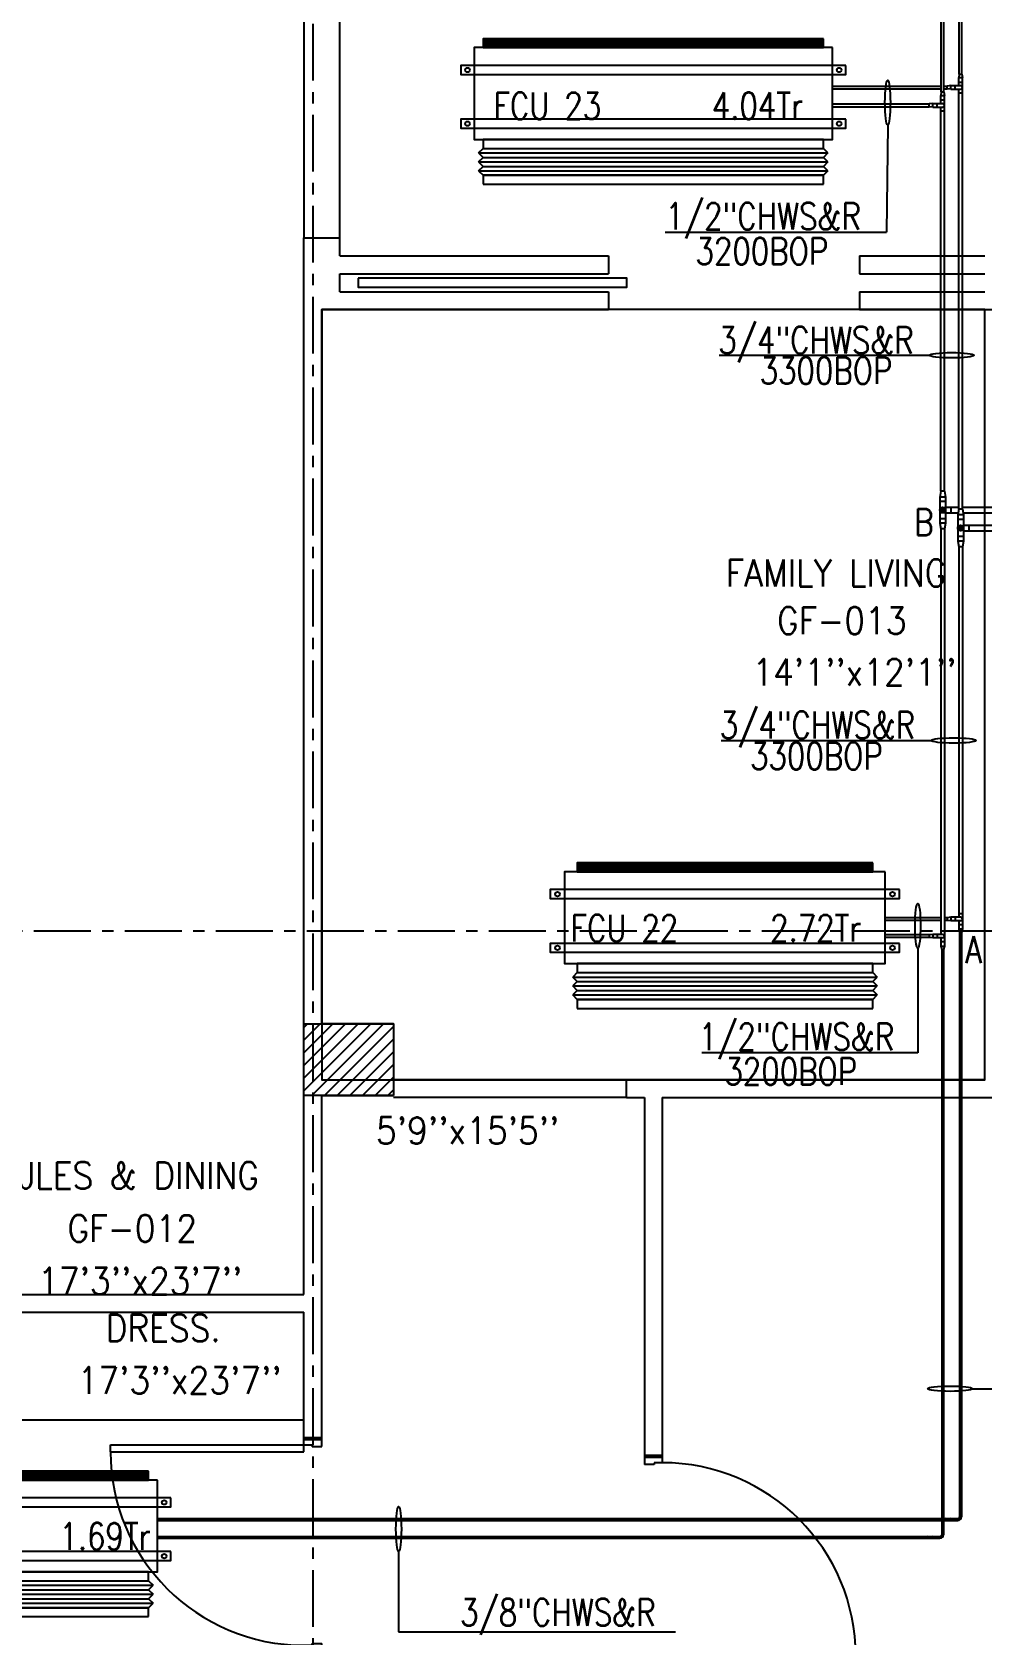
# Model space of a CAD drawing. Header units: millimetres. Extents: x -1288794 to 2153086, y -2701644 to -1335282.
# Drawn here: x 1614980 to 1620282, y -1504621 to -1495669 of the extents above; entities that cross this region are included whole.
import ezdxf

# ---------------------------------------------------------------- set-up
doc = ezdxf.new("R2010")
doc.units = ezdxf.units.MM
doc.header["$LTSCALE"] = 100
doc.linetypes.add('CENTER', pattern=[50.8, 31.75, -6.35, 6.35, -6.35])
doc.linetypes.add('DASHED2', pattern=[9.525, 6.35, -3.175])
for name, color, linetype in [('A-ANNO-TEXT', 8, 'Continuous'), ('A-DOOR', 4, 'Continuous'), ('A-FLOR-OVHD', 4, 'DASHED2'), ('A-FLOR-SPCL', 8, 'Continuous'), ('A-GRID', 253, 'CENTER'), ('A-WALL-FULL', 8, 'Continuous'), ('AC-CHILLED WATER TEXT', 41, 'Continuous'), ('AC-CHR', 60, 'Continuous'), ('AC-CHS', 30, 'Continuous'), ('AC-SAD TEXT', 3, 'Continuous'), ('FCU-AC', 160, 'Continuous'), ('S-COL- HACT.', 9, 'Continuous'), ('S-COL.', 8, 'Continuous')]:
    doc.layers.add(name, color=color, linetype=linetype)
doc.styles.add('ROMANS', font='romans.shx', dxfattribs={"width": 0.8})
doc.styles.add('SIMPLEX', font='simplex.shx', dxfattribs={"width": 0.8})

# ---------------------------------------------------------------- blocks, each defined once
blk = doc.blocks.new('D-120-R1')
for p, q in [((-80, 1180), (-40, 1180)), ((-80, 1180), (-80, 100)), ((-40, 1180), (-40, 55)), ((-1200, 100), (-1160, 100)), ((-1200, 100), (-1200, 0)), ((-1160, 100), (-1160, 55)), ((-80, 100), (0, 100)), ((0, 100), (0, 0)), ((-1160, 55), (-1150, 55)), ((-1150, 55), (-1150, 0)), ((-50, 55), (-40, 55)), ((-50, 55), (-50, 0)), ((-50, 0), (0, 0)), ((-1200, 0), (-1150, 0))]:
    blk.add_line(p, q)
at = {"linetype": 'Continuous'}
blk.add_arc((-80, 100), 1080, 90, 180, dxfattribs=at)
blk = doc.blocks.new('fcu 3.5 tr')
at = {"layer": 'FCU-AC'}
h = blk.add_hatch(dxfattribs=at)
h.set_pattern_fill('NET', color=3)
h.paths.add_polyline_path([(100969.6, -1580238.1), (99069.6, -1580238.1), (99069.6, -1580288.1), (100969.6, -1580288.1)])
at = {"layer": 'FCU-AC', "color": 1}
for p, q in [((100969.6, -1579475.1), (99069.6, -1579475.1)), ((99069.6, -1579475.1), (99069.6, -1579525.1)), ((100969.6, -1579525.1), (100969.6, -1579475.1)), ((99069.6, -1579525.1), (100969.6, -1579525.1)), ((100969.6, -1579675.1), (99069.6, -1579675.1)), ((99069.6, -1579675.1), (99069.6, -1579725.1)), ((100969.6, -1579725.1), (100969.6, -1579675.1)), ((99069.6, -1579725.1), (100969.6, -1579725.1))]:
    blk.add_line(p, q, dxfattribs=at)
at = {"layer": 'FCU-AC'}
for p, q in [((99044.6, -1579550.1), (99069.6, -1579525.1)), ((100994.6, -1579550.1), (99044.6, -1579550.1)), ((99044.6, -1579550.1), (99069.6, -1579575.1)), ((99044.6, -1579600.1), (99069.6, -1579575.1)), ((100969.6, -1579525.1), (99069.6, -1579525.1)), ((100969.6, -1579575.1), (99069.6, -1579575.1)), ((100969.6, -1579575.1), (99069.6, -1579575.1)), ((100994.6, -1579550.1), (100969.6, -1579525.1)), ((100994.6, -1579550.1), (100969.6, -1579575.1)), ((100994.6, -1579600.1), (100969.6, -1579575.1)), ((100994.6, -1579600.1), (99044.6, -1579600.1)), ((99044.6, -1579600.1), (99069.6, -1579625.1)), ((99044.6, -1579650.1), (99069.6, -1579625.1)), ((100994.6, -1579650.1), (99044.6, -1579650.1)), ((99044.6, -1579650.1), (99069.6, -1579675.1)), ((100969.6, -1579625.1), (99069.6, -1579625.1)), ((100969.6, -1579625.1), (99069.6, -1579625.1)), ((100994.6, -1579600.1), (100969.6, -1579625.1)), ((100994.6, -1579650.1), (100969.6, -1579625.1)), ((100994.6, -1579650.1), (100969.6, -1579675.1))]:
    blk.add_line(p, q, dxfattribs=at)
blk.add_lwpolyline([(99019.6, -1580238.1), (101019.6, -1580238.1), (101019.6, -1579725.1), (99019.6, -1579725.1)], close=True, dxfattribs=at)
at = {"layer": 'FCU-AC', "color": 6}
for points in [[(98944.6, -1579838.1), (101094.6, -1579838.1), (101094.6, -1579788.1), (98944.6, -1579788.1)], [(98944.6, -1580138.1), (101094.6, -1580138.1), (101094.6, -1580088.1), (98944.6, -1580088.1)]]:
    blk.add_lwpolyline(points, close=True, dxfattribs=at)
at = {"layer": 'FCU-AC', "color": 3}
blk.add_lwpolyline([(99069.6, -1580288.1), (100969.6, -1580288.1), (100969.6, -1580238.1), (99069.6, -1580238.1)], close=True, dxfattribs=at)
at = {"layer": 'FCU-AC', "color": 6}
for centre in [(98982.1, -1579813.1), (101057.1, -1579813.1), (98982.1, -1580113.1), (101057.1, -1580113.1)]:
    blk.add_circle(centre, 12.5, dxfattribs=at)
blk = doc.blocks.new('fcu 2 tr')
h = blk.add_hatch()
h.set_pattern_fill('NET', color=3)
h.paths.add_polyline_path([(80953.5, -1588493), (79653.5, -1588493), (79653.5, -1588543), (80953.5, -1588543)])
at = {"layer": 'FCU-AC', "color": 1}
for p, q in [((80953.5, -1587730), (79653.5, -1587730)), ((79653.5, -1587730), (79653.5, -1587780)), ((80953.5, -1587780), (80953.5, -1587730)), ((79653.5, -1587780), (80953.5, -1587780)), ((80953.5, -1587930), (79653.5, -1587930)), ((79653.5, -1587930), (79653.5, -1587980)), ((79653.5, -1587980), (80953.5, -1587980)), ((80953.5, -1587980), (80953.5, -1587930))]:
    blk.add_line(p, q, dxfattribs=at)
at = {"layer": 'FCU-AC'}
for p, q in [((79653.5, -1587780), (79628.5, -1587805)), ((80978.5, -1587805), (79628.5, -1587805)), ((79653.5, -1587830), (79628.5, -1587805)), ((80953.5, -1587780), (79653.5, -1587780)), ((80953.5, -1587780), (80978.5, -1587805)), ((80953.5, -1587830), (80978.5, -1587805)), ((79653.5, -1587830), (79628.5, -1587855)), ((80978.5, -1587855), (79628.5, -1587855)), ((79653.5, -1587880), (79628.5, -1587855)), ((79653.5, -1587880), (79628.5, -1587905)), ((80978.5, -1587905), (79628.5, -1587905)), ((79653.5, -1587930), (79628.5, -1587905)), ((80953.5, -1587830), (79653.5, -1587830)), ((80953.5, -1587830), (79653.5, -1587830)), ((80953.5, -1587880), (79653.5, -1587880)), ((80953.5, -1587880), (79653.5, -1587880)), ((80953.5, -1587830), (80978.5, -1587855)), ((80953.5, -1587880), (80978.5, -1587855)), ((80953.5, -1587880), (80978.5, -1587905)), ((80953.5, -1587930), (80978.5, -1587905))]:
    blk.add_line(p, q, dxfattribs=at)
blk.add_lwpolyline([(79603.5, -1588493), (81003.5, -1588493), (81003.5, -1587980), (79603.5, -1587980)], close=True, dxfattribs=at)
at = {"layer": 'FCU-AC', "color": 6}
for points in [[(79528.5, -1588093), (81078.5, -1588093), (81078.5, -1588043), (79528.5, -1588043)], [(79528.5, -1588393), (81078.5, -1588393), (81078.5, -1588343), (79528.5, -1588343)]]:
    blk.add_lwpolyline(points, close=True, dxfattribs=at)
at = {"layer": 'FCU-AC', "color": 3}
blk.add_lwpolyline([(79653.5, -1588543), (80953.5, -1588543), (80953.5, -1588493), (79653.5, -1588493)], close=True, dxfattribs=at)
at = {"layer": 'FCU-AC', "color": 6}
for centre in [(79566, -1588068), (81041, -1588068), (79566, -1588368), (81041, -1588368)]:
    blk.add_circle(centre, 12.5, dxfattribs=at)
blk = doc.blocks.new('fcu 3 tr')
h = blk.add_hatch()
h.set_pattern_fill('NET', color=3)
h.paths.add_polyline_path([(86303.6, -1585366.8), (84653.6, -1585366.8), (84653.6, -1585416.8), (86303.6, -1585416.8)])
at = {"layer": 'FCU-AC', "color": 1}
for p, q in [((86303.6, -1584603.8), (84653.6, -1584603.8)), ((84653.6, -1584603.8), (84653.6, -1584653.8)), ((86303.6, -1584653.8), (86303.6, -1584603.8)), ((84653.6, -1584653.8), (86303.6, -1584653.8)), ((86303.6, -1584803.8), (84653.6, -1584803.8)), ((84653.6, -1584803.8), (84653.6, -1584853.8)), ((84653.6, -1584853.8), (86303.6, -1584853.8)), ((86303.6, -1584853.8), (86303.6, -1584803.8))]:
    blk.add_line(p, q, dxfattribs=at)
at = {"layer": 'FCU-AC'}
for p, q in [((84653.6, -1584653.8), (84628.6, -1584678.8)), ((86328.6, -1584678.8), (84628.6, -1584678.8)), ((84653.6, -1584703.8), (84628.6, -1584678.8)), ((86303.6, -1584653.8), (84653.6, -1584653.8)), ((86303.6, -1584653.8), (86328.6, -1584678.8)), ((86303.6, -1584703.8), (86328.6, -1584678.8)), ((84653.6, -1584703.8), (84628.6, -1584728.8)), ((86328.6, -1584728.8), (84628.6, -1584728.8)), ((84653.6, -1584753.8), (84628.6, -1584728.8)), ((84653.6, -1584753.8), (84628.6, -1584778.8)), ((86328.6, -1584778.8), (84628.6, -1584778.8)), ((84653.6, -1584803.8), (84628.6, -1584778.8)), ((86303.6, -1584703.8), (84653.6, -1584703.8)), ((86303.6, -1584703.8), (84653.6, -1584703.8)), ((86303.6, -1584753.8), (84653.6, -1584753.8)), ((86303.6, -1584753.8), (84653.6, -1584753.8)), ((86303.6, -1584703.8), (86328.6, -1584728.8)), ((86303.6, -1584753.8), (86328.6, -1584728.8)), ((86303.6, -1584753.8), (86328.6, -1584778.8)), ((86303.6, -1584803.8), (86328.6, -1584778.8))]:
    blk.add_line(p, q, dxfattribs=at)
blk.add_lwpolyline([(84583.6, -1585366.8), (86373.6, -1585366.8), (86373.6, -1584853.8), (84583.6, -1584853.8)], close=True, dxfattribs=at)
at = {"layer": 'FCU-AC', "color": 6}
for points in [[(84503.6, -1584966.8), (86453.6, -1584966.8), (86453.6, -1584916.8), (84503.6, -1584916.8)], [(84503.6, -1585266.8), (86453.6, -1585266.8), (86453.6, -1585216.8), (84503.6, -1585216.8)]]:
    blk.add_lwpolyline(points, close=True, dxfattribs=at)
at = {"layer": 'FCU-AC', "color": 3}
blk.add_lwpolyline([(84653.6, -1585416.8), (86303.6, -1585416.8), (86303.6, -1585366.8), (84653.6, -1585366.8)], close=True, dxfattribs=at)
at = {"layer": 'FCU-AC', "color": 6}
for centre in [(84543.6, -1584941.8), (86413.6, -1584941.8), (84543.6, -1585241.8), (86413.6, -1585241.8)]:
    blk.add_circle(centre, 12.5, dxfattribs=at)

msp = doc.modelspace()

# ---------------------------------------------------------------- hatches: boundary and pattern name
at = {"layer": 'AC-CHR'}
h = msp.add_hatch(dxfattribs=at)
h.set_pattern_fill('ANSI31', color=256)
h.set_pattern_definition([(45, (-100, 100), (-2.2450640303, 2.2450640303), [])])
h.paths.add_polyline_path([(1620079.2, -1498338.6, 1), (1620047.2, -1498338.6, 1)])
at = {"layer": 'AC-CHS'}
h = msp.add_hatch(dxfattribs=at)
h.set_pattern_fill('ANSI31', color=256)
h.paths.add_polyline_path([(1620179.2, -1498438.6, 1), (1620147.2, -1498438.6, 1)])
at = {"layer": 'S-COL- HACT.', "linetype": 'Continuous', "ltscale": 3}
h = msp.add_hatch(dxfattribs=at)
h.set_pattern_fill('ANSI31', color=256, scale=400, style=0)
h.set_pattern_definition([(45, (1853593.363, -1509993.415), (-35.355339, 35.355339), [])])
h.paths.add_polyline_path([(1616998.2, -1501208.6), (1616498.2, -1501208.6), (1616498.2, -1501608.6), (1616998.2, -1501608.6)])

# ---------------------------------------------------------------- linework, layer by layer
at = {"layer": 'A-DOOR', "ltscale": 3}
msp.add_lwpolyline([(1616801.1, -1497043.6), (1616801.1, -1497093.6), (1618301.1, -1497093.6), (1618301.1, -1497043.6), (1616801.1, -1497043.6)], dxfattribs=at)
at = {"layer": 'A-FLOR-OVHD', "linetype": 'Continuous', "ltscale": 3}
for p, q in [((1616498.2, -1495568.6), (1616498.2, -1496818.6)), ((1616698.2, -1496818.6), (1616698.2, -1495568.6)), ((1616998.2, -1501518.6), (1618298.2, -1501518.6)), ((1618298.2, -1501618.6), (1616998.2, -1501618.6))]:
    msp.add_line(p, q, dxfattribs=at)
at = {"layer": 'A-FLOR-SPCL', "ltscale": 3}
msp.add_line((1613998.2, -1503418.6), (1616498.2, -1503418.6), dxfattribs=at)
msp.add_lwpolyline([(1620298.2, -1497218.6), (1616598.2, -1497218.6), (1616598.2, -1501521.3), (1620298.2, -1501521.3)], close=True, dxfattribs=at)
at = {"layer": 'A-GRID', "ltscale": 0.1}
for p, q in [((1616548.2, -1465142.6), (1616548.2, -1513277)), ((1599242.4, -1500687.6), (1624986.7, -1500687.6))]:
    msp.add_line(p, q, dxfattribs=at)
at = {"layer": 'A-WALL-FULL', "ltscale": 3}
for p, q in [((1616498.2, -1502718.6), (1616498.2, -1496818.6)), ((1616498.2, -1496818.6), (1616698.2, -1496818.6)), ((1616698.2, -1496918.6), (1616698.2, -1496818.6)), ((1616698.2, -1496918.6), (1618198.2, -1496918.6)), ((1618198.2, -1496918.6), (1618198.2, -1497018.6)), ((1619598.2, -1496918.6), (1619598.2, -1497018.6)), ((1619598.2, -1496918.6), (1620298.2, -1496918.6)), ((1616698.2, -1497018.6), (1618198.2, -1497018.6)), ((1616698.2, -1497118.6), (1616698.2, -1497018.6)), ((1619598.2, -1497018.6), (1620298.2, -1497018.6)), ((1616698.2, -1497118.6), (1618198.2, -1497118.6)), ((1618198.2, -1497118.6), (1618198.2, -1497218.6)), ((1619598.2, -1497118.6), (1619598.2, -1497218.6)), ((1619598.2, -1497118.6), (1620298.2, -1497118.6)), ((1616598.2, -1501208.6), (1616598.2, -1497218.6)), ((1616598.2, -1497218.6), (1618198.2, -1497218.6)), ((1619598.2, -1497218.6), (1620398.2, -1497218.6)), ((1618298.2, -1501518.6), (1620298.2, -1501518.6)), ((1618298.2, -1501618.6), (1618298.2, -1501518.6)), ((1616598.2, -1503518.6), (1616598.2, -1501608.6)), ((1618298.2, -1501618.6), (1618248.2, -1501618.6)), ((1618398.2, -1501618.6), (1618398.2, -1503618.6)), ((1618498.2, -1501618.6), (1623898.2, -1501618.6)), ((1618498.2, -1501618.6), (1618498.2, -1503618.6)), ((1611198.2, -1502718.6), (1616498.2, -1502718.6)), ((1613998.2, -1502818.6), (1616498.2, -1502818.6)), ((1616498.2, -1503518.6), (1616498.2, -1502818.6)), ((1616498.2, -1503528.6), (1616598.2, -1503528.6)), ((1618398.2, -1503628.6), (1618498.2, -1503628.6))]:
    msp.add_line(p, q, dxfattribs=at)
at = {"layer": 'A-WALL-FULL', "linetype": 'Continuous', "ltscale": 3}
for p, q in [((1616998.2, -1501208.6), (1616598.2, -1501208.6)), ((1616598.2, -1501608.6), (1616998.2, -1501608.6)), ((1618298.2, -1501618.6), (1618398.2, -1501618.6))]:
    msp.add_line(p, q, dxfattribs=at)
at = {"layer": 'AC-CHILLED WATER TEXT'}
for p, q in [((1619756.4, -1496187.9), (1619750.5, -1496787.1)), ((1618514.8, -1496787.1), (1619750.5, -1496787.1)), ((1618816.4, -1497473.7), (1619988.7, -1497473.7)), ((1618827.1, -1499625.2), (1619999.4, -1499625.2)), ((1619923.9, -1500784.8), (1619923.9, -1501369.4)), ((1619923.9, -1501369.4), (1618719.5, -1501369.4)), ((1620229.3, -1503245.3), (1621401.6, -1503245.3)), ((1617026.6, -1504154.2), (1617026.6, -1504603.8)), ((1617026.6, -1504603.8), (1618572.2, -1504603.8))]:
    msp.add_line(p, q, dxfattribs=at)
for centre, major_axis in [((1619756.4, -1496062.9), (0, -125)), ((1620113.7, -1497473.7), (-125, 0)), ((1620124.4, -1499625.2), (-125, 0)), ((1619924.5, -1500659.9), (0, -125)), ((1620104.3, -1503245.4), (-125, 0)), ((1617026.6, -1504029.2), (0, -125))]:
    msp.add_ellipse(centre, major_axis=major_axis, ratio=0.12, dxfattribs=at)
at = {"layer": 'AC-CHR'}
for p, q in [((1620055.7, -1496002.9), (1620055.7, -1495114.9)), ((1620070.7, -1496002.9), (1620070.7, -1495114.9)), ((1620008.2, -1496067.9), (1619988.2, -1496070.4)), ((1620008.2, -1496067.9), (1620063.2, -1496067.9)), ((1620008.2, -1496087.9), (1620008.2, -1496067.9)), ((1620033.2, -1496087.9), (1620033.2, -1496067.9)), ((1620055.7, -1496002.9), (1620053.2, -1496022.9)), ((1620053.2, -1496067.9), (1620053.2, -1496022.9)), ((1620053.2, -1496022.9), (1620073.2, -1496022.9)), ((1620053.2, -1496047.9), (1620073.2, -1496047.9)), ((1620055.7, -1496002.9), (1620070.7, -1496002.9)), ((1620070.7, -1496002.9), (1620073.2, -1496022.9)), ((1620073.2, -1498233.6), (1620073.2, -1496022.9)), ((1619448.2, -1496070.4), (1619988.2, -1496070.4)), ((1619448.2, -1496085.4), (1619988.2, -1496085.4)), ((1619988.2, -1496085.4), (1619988.2, -1496070.4)), ((1620008.2, -1496087.9), (1619988.2, -1496085.4)), ((1620008.2, -1496087.9), (1620063.2, -1496087.9)), ((1620053.2, -1498233.6), (1620053.2, -1496087.9)), ((1620053.2, -1496107.9), (1620073.2, -1496107.9)), ((1620053.2, -1498233.6), (1620047.2, -1498265.6)), ((1620047.2, -1498265.6), (1620047.2, -1498411.6)), ((1620079.2, -1498265.6), (1620047.2, -1498265.6)), ((1620079.2, -1498290.6), (1620047.2, -1498290.6)), ((1620073.2, -1498233.6), (1620053.2, -1498233.6)), ((1620073.2, -1498233.6), (1620079.2, -1498265.6)), ((1620079.2, -1498265.6), (1620079.2, -1498411.6)), ((1620079.2, -1498386.6), (1620047.2, -1498386.6)), ((1620079.2, -1498322.6), (1620153.2, -1498322.6)), ((1620079.2, -1498354.6), (1620149.2, -1498354.6)), ((1620111.2, -1498354.6), (1620111.2, -1498322.6)), ((1620173.2, -1498322.6), (1622523.2, -1498322.6)), ((1620177.1, -1498354.6), (1622523.2, -1498354.6)), ((1620079.2, -1498411.6), (1620047.2, -1498411.6)), ((1620047.2, -1498411.6), (1620053.2, -1498443.6)), ((1620053.2, -1498443.6), (1620053.2, -1500708)), ((1620073.2, -1498443.6), (1620053.2, -1498443.6)), ((1620079.2, -1498411.6), (1620073.2, -1498443.6)), ((1620073.2, -1498443.6), (1620073.2, -1500773)), ((1619988.2, -1500710.5), (1619743.2, -1500710.5)), ((1620008.2, -1500708), (1619988.2, -1500710.5)), ((1619988.2, -1500710.5), (1619988.2, -1500725.5)), ((1620063.3, -1500708), (1620008.2, -1500708)), ((1620008.2, -1500708), (1620008.2, -1500728)), ((1620033.2, -1500708), (1620033.2, -1500728)), ((1620053.2, -1500688), (1620073.2, -1500688)), ((1619988.2, -1500725.5), (1619743.2, -1500725.5)), ((1620008.2, -1500728), (1619988.2, -1500725.5)), ((1620063.2, -1500728), (1620008.2, -1500728)), ((1620053.2, -1500728), (1620053.2, -1500773)), ((1620053.2, -1500748), (1620073.2, -1500748)), ((1620053.2, -1500773), (1620073.2, -1500773)), ((1620053.2, -1500773), (1620058.2, -1500793)), ((1620058.2, -1500793), (1620058.2, -1503970.8)), ((1620058.2, -1500793), (1620068.2, -1500793)), ((1620073.2, -1500773), (1620068.2, -1500793)), ((1620068.2, -1500793), (1620068.2, -1503970.8)), ((1620058.2, -1503980.8), (1620058.2, -1504060.8)), ((1620068.2, -1503980.8), (1620068.2, -1504060.8)), ((1615680.5, -1504070.8), (1620048.2, -1504070.8)), ((1615680.5, -1504080.8), (1620048.2, -1504080.8)), ((1619974.8, -1504070.8, 0), (1619974.8, -1504080.8)), ((1620008.2, -1504080.8), (1620008.2, -1504070.8)), ((1620048.2, -1504080.8), (1620048.2, -1504070.8)), ((1620068.2, -1504060.8), (1620058.2, -1504060.8))]:
    msp.add_line(p, q, dxfattribs=at)
for centre, radius in [((1620063.2, -1498338.6), 16), ((1619991.5, -1504075.8), 5)]:
    msp.add_circle(centre, radius, dxfattribs=at)
for centre, radius, start, end in [((1620063.2, -1496077.9), 10, 270, 90), ((1620063.2, -1500718), 10, 270, 90), ((1619974.8, -1504075.8), 5, 270, 90), ((1619986.5, -1504075.8), 5, 300, 60), ((1619996.5, -1504075.8), 5, 120, 240), ((1620008.2, -1504075.8), 5, 90, 270), ((1620048.2, -1504060.8), 10, 270, 0), ((1620048.2, -1504060.8), 20, 270, 0)]:
    msp.add_arc(centre, radius, start, end, dxfattribs=at)
at = {"layer": 'AC-CHS'}
for p, q in [((1620155.7, -1495902.9), (1620155.7, -1495014.9)), ((1620170.7, -1495902.9), (1620170.7, -1495014.9)), ((1619448.2, -1495970.4), (1620055.7, -1495970.4)), ((1620070.7, -1495970.4), (1620088.2, -1495970.4)), ((1620108.2, -1495967.9), (1620088.2, -1495970.4)), ((1620088.2, -1495985.4), (1620088.2, -1495970.4)), ((1620108.2, -1495967.9), (1620163.2, -1495967.9)), ((1620108.2, -1495987.9), (1620108.2, -1495967.9)), ((1620133.2, -1495987.9), (1620133.2, -1495967.9)), ((1620155.7, -1495902.9), (1620153.2, -1495922.9)), ((1620153.2, -1495967.9), (1620153.2, -1495922.9)), ((1620153.2, -1495922.9), (1620173.2, -1495922.9)), ((1620153.2, -1495947.9), (1620173.2, -1495947.9)), ((1620155.7, -1495902.9), (1620170.7, -1495902.9)), ((1620170.7, -1495902.9), (1620173.2, -1495922.9)), ((1620173.2, -1498333.6), (1620173.2, -1495922.9)), ((1619448.2, -1495985.4), (1620055.7, -1495985.4)), ((1620070.7, -1495985.4), (1620088.2, -1495985.4)), ((1620108.2, -1495987.9), (1620088.2, -1495985.4)), ((1620108.2, -1495987.9), (1620163.2, -1495987.9)), ((1620153.2, -1498333.6), (1620153.2, -1495987.9)), ((1620153.2, -1496007.9), (1620173.2, -1496007.9)), ((1620153.2, -1498333.6), (1620147.2, -1498365.6)), ((1620147.2, -1498365.6), (1620147.2, -1498511.6)), ((1620179.2, -1498365.6), (1620147.2, -1498365.6)), ((1620179.2, -1498390.6), (1620147.2, -1498390.6)), ((1620173.2, -1498333.6), (1620153.2, -1498333.6)), ((1620173.2, -1498333.6), (1620179.2, -1498365.6)), ((1620179.2, -1498365.6), (1620179.2, -1498511.6)), ((1620179.2, -1498486.6), (1620147.2, -1498486.6)), ((1620179.2, -1498422.6), (1622423.2, -1498422.6)), ((1620179.2, -1498454.6), (1622423.2, -1498454.6)), ((1620211.2, -1498454.6), (1620211.2, -1498422.6)), ((1620179.2, -1498511.6), (1620147.2, -1498511.6)), ((1620147.2, -1498511.6), (1620153.2, -1498543.6)), ((1620153.2, -1498543.6), (1620153.2, -1500612.3)), ((1620173.2, -1498543.6), (1620153.2, -1498543.6)), ((1620179.2, -1498511.6), (1620173.2, -1498543.6)), ((1620173.2, -1498543.6), (1620173.2, -1500677.3)), ((1620053.2, -1500614.8), (1619743.2, -1500614.8)), ((1620053.2, -1500629.8), (1619743.2, -1500629.8)), ((1620088.2, -1500614.8), (1620073.2, -1500614.8)), ((1620088.2, -1500629.8), (1620073.2, -1500629.8)), ((1620108.2, -1500612.3), (1620088.2, -1500614.8)), ((1620088.2, -1500614.8), (1620088.2, -1500629.8)), ((1620108.2, -1500632.3), (1620088.2, -1500629.8)), ((1620163.3, -1500612.3), (1620108.2, -1500612.3)), ((1620108.2, -1500612.3), (1620108.2, -1500632.3)), ((1620163.2, -1500632.3), (1620108.2, -1500632.3)), ((1620133.2, -1500612.3), (1620133.2, -1500632.3)), ((1620153.2, -1500592.3), (1620173.2, -1500592.3)), ((1620153.2, -1500632.3), (1620153.2, -1500677.3)), ((1620153.2, -1500652.3), (1620173.2, -1500652.3)), ((1620153.2, -1500677.3), (1620173.2, -1500677.3)), ((1620153.2, -1500677.3), (1620158.2, -1500697.3)), ((1620158.2, -1500697.3), (1620158.2, -1503960.8)), ((1620158.2, -1500697.3), (1620168.2, -1500697.3)), ((1620173.2, -1500677.3), (1620168.2, -1500697.3)), ((1620168.2, -1500697.3), (1620168.2, -1503960.8)), ((1615680.5, -1503970.8), (1620148.2, -1503970.8)), ((1615680.5, -1503980.8), (1620148.2, -1503980.8)), ((1620074.8, -1503970.8, 0), (1620074.8, -1503980.8)), ((1620108.2, -1503980.8, 0), (1620108.2, -1503970.8)), ((1620148.2, -1503980.8, 0), (1620148.2, -1503970.8)), ((1620168.2, -1503960.8), (1620158.2, -1503960.8))]:
    msp.add_line(p, q, dxfattribs=at)
for centre, radius in [((1620163.2, -1498438.6), 16), ((1620091.5, -1503975.8), 5)]:
    msp.add_circle(centre, radius, dxfattribs=at)
for centre, radius, start, end in [((1620163.2, -1495977.9), 10, 270, 90), ((1620163.2, -1500622.3), 10, 270, 90), ((1620074.8, -1503975.8), 5, 270, 90), ((1620086.5, -1503975.8), 5, 300, 60), ((1620096.5, -1503975.8), 5, 120, 240), ((1620108.2, -1503975.8), 5, 90, 270), ((1620148.2, -1503960.8, 0), 10, 270, 0), ((1620148.2, -1503960.8, 0), 20, 270, 0)]:
    msp.add_arc(centre, radius, start, end, dxfattribs=at)
at = {"layer": 'S-COL.', "linetype": 'Continuous', "ltscale": 3}
msp.add_lwpolyline([(1616998.2, -1501608.6), (1616498.2, -1501608.6), (1616498.2, -1501208.6), (1616998.2, -1501208.6)], close=True, dxfattribs=at)

# ---------------------------------------------------------------- block references
at = {"layer": 'A-DOOR', "ltscale": 3}
for p, rotation in [((1616598.2, -1503518.6), 90), ((1618398.2, -1504818.6), 270)]:
    msp.add_blockref('D-120-R1', p, dxfattribs=dict(at, rotation=rotation))
at = {"layer": 'FCU-AC', "color": 3, "rotation": 180}
for name, p in [('fcu 3.5 tr', (1718467.7, -3075993.7)), ('fcu 3 tr', (1704326.8, -3085725.1))]:
    msp.add_blockref(name, p, dxfattribs=at)
at = {"layer": 'FCU-AC', "rotation": 180}
msp.add_blockref('fcu 2 tr', (1695284, -3092248.6), dxfattribs=at)

# ---------------------------------------------------------------- texts
at = {"layer": 'A-ANNO-TEXT', "style": 'ROMANS', "width": 0.9}
for s, p in [('FAMILY LIVING', (1618851.4, -1498764.7)), ('GF-013', (1619138.2, -1499030.7)), ("14'1''x12'1''", (1619000.8, -1499318.6)), ("5'9''x15'5''", (1616900.1, -1501878.8)), ('MAJLES & DINING', (1614662, -1502129.5)), ('GF-012', (1615177.6, -1502425.6)), ("17'3''x23'7''", (1615013.7, -1502718.6)), ('DRESS.', (1615390.9, -1502981.8)), ("17'3''x23'7''", (1615234.3, -1503274))]:
    msp.add_text(s, height=150, dxfattribs=at).set_placement(p)
at = {"layer": 'AC-CHILLED WATER TEXT', "style": 'SIMPLEX', "width": 0.8}
for s, p in [('1/2"CHWS&R', (1618515.9, -1496772)), ('3200BOP', (1618683.7, -1496967.3)), ('3/4"CHWS&R', (1618810.9, -1497464.2)), ('3300BOP', (1619041.9, -1497634)), ('3/4"CHWS&R', (1618818.6, -1499613.6)), ('3300BOP', (1618988.2, -1499786.4)), ('1/2"CHWS&R', (1618702, -1501354.3)), ('3200BOP', (1618845, -1501548.3)), ('3/8"CHWS&R', (1617369.7, -1504569.5))]:
    msp.add_text(s, height=150, dxfattribs=at).set_placement(p)
at = {"layer": 'AC-CHS', "style": 'SIMPLEX', "width": 0.8}
for s, p in [('B', (1619904.3, -1498481.1)), ('A', (1620188.6, -1500868.1))]:
    msp.add_text(s, height=150, dxfattribs=at).set_placement(p)
at = {"layer": 'AC-SAD TEXT', "style": 'SIMPLEX', "width": 0.8}
for s, p in [('FCU 23', (1617555.2, -1496155.6)), ('4.04Tr', (1618774.8, -1496155.6)), ('FCU 22', (1617985.6, -1500748.3)), ('2.72Tr', (1619099.9, -1500748.3)), ('1.69Tr', (1615132.9, -1504144.5))]:
    msp.add_text(s, height=150, dxfattribs=at).set_placement(p)

doc.saveas('drawing.dxf')
